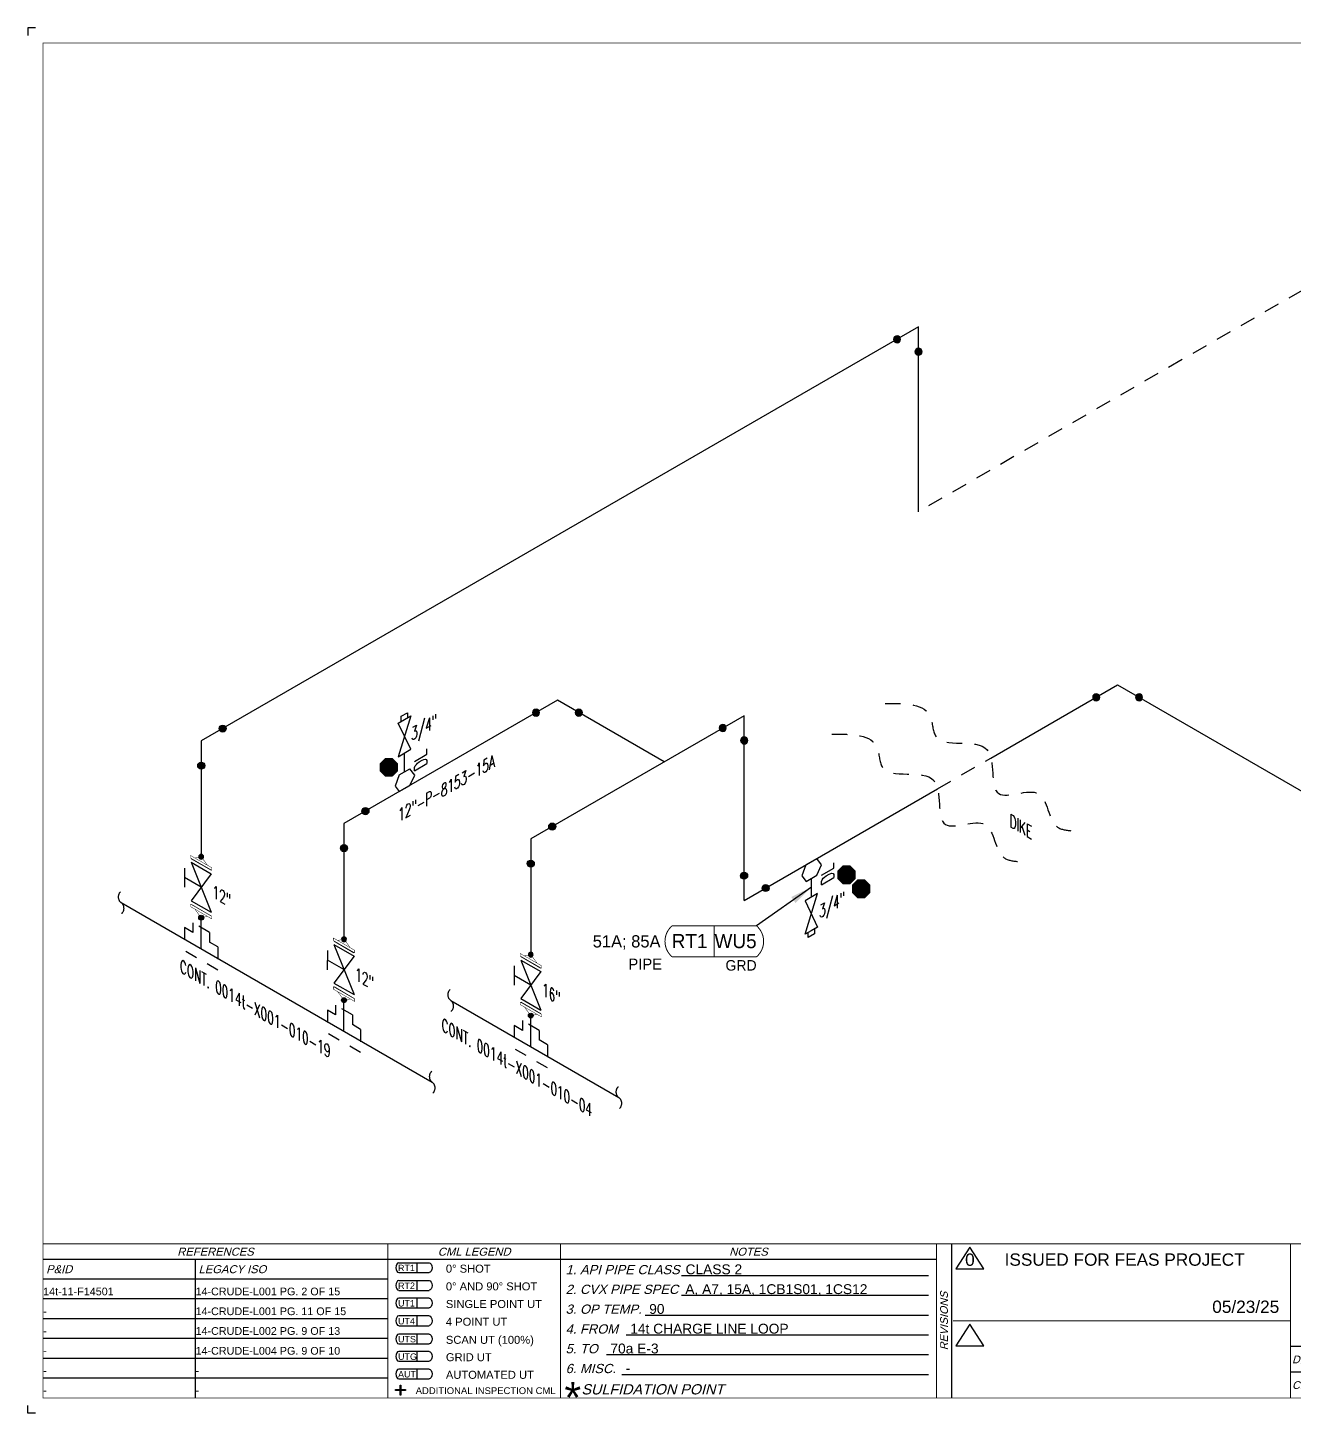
# Model space of a CAD drawing. Header units: inches. Extents: x 0 to 17.2, y 0 to 11.2.
# Drawn here: x 0 to 10.28, y 0 to 11.25 of the extents above; entities that cross this region are included whole.
import ezdxf
from ezdxf.enums import TextEntityAlignment as Align

# ---------------------------------------------------------------- set-up
doc = ezdxf.new("R2010")
doc.units = ezdxf.units.IN
doc.header["$MEASUREMENT"] = 0
doc.linetypes.add('HIDDEN2', pattern=[0.1875, 0.125, -0.0625])
for name, color, linetype in [('3', 1, 'Continuous'), ('BORDER', 3, 'Continuous'), ('BORDERTEXT', 7, 'Continuous'), ('COMP', 1, 'Continuous'), ('Continuation', 7, 'Continuous'), ('DL', 20, 'Continuous'), ('FITTINGS', 4, 'Continuous'), ('PART_PCML', 7, 'Continuous'), ('PART_SelectedCML_RT', 132, 'Continuous'), ('PIPE-ANNO', 150, 'HIDDEN2'), ('TEXT', 7, 'Continuous'), ('UNAS.PIPE', 251, 'Continuous'), ('WELD POINTS', 41, 'Continuous'), ('Welds', 7, 'Continuous')]:
    doc.layers.add(name, color=color, linetype=linetype)
doc.layers.add('PIPE', color=7, linetype='Continuous', lineweight=30)
doc.styles.add('CMLPAS', font='')
doc.styles.add('FEASStandard', font='arial.ttf')
doc.styles.add('ISO30', font='simplex.shx', dxfattribs={"width": 0.85, "oblique": 30, "height": 0.075})
doc.styles.add('PART_Standard', font='romans', dxfattribs={"width": 0.8, "height": 0.09})
doc.styles.add('Richmond', font='arial.ttf')
doc.styles.add('SIMPLEX', font='ROMANS')
doc.styles.get("Standard").update_dxf_attribs({"font": 'arial.ttf'})
doc.styles.get('CMLPAS').set_extended_font_data('Cordia New')
doc.dimstyles.get("Standard").update_dxf_attribs({"dimtxt": 0.18, "dimasz": 0.18, "dimexe": 0.18, "dimexo": 0.0625, "dimgap": 0.09, "dimtad": 0, "dimtih": 1, "dimtoh": 1, "dimdec": 4, "dimzin": 0, "dimdsep": 46, "dimtxsty": 'Standard', "dimcen": 0.09, "dimadec": 0, "dimazin": 0, "dimtfac": 1, "dimtdec": 4, "dimtofl": 0, "dimtmove": 0, "dimatfit": 3, "dimfxl": 1, "dimtolj": 1, "dimtzin": 0, "dimarcsym": 0})

# ---------------------------------------------------------------- blocks, each defined once
blk = doc.blocks.new('Border')
h = blk.add_hatch(color=256)
h.dxf.hatch_style = 1
h.paths.add_polyline_path([(3.147, 0.317), (3.11, 0.317), (3.11, 0.31), (3.147, 0.31), (3.147, 0.273), (3.154, 0.273), (3.154, 0.31), (3.191, 0.31), (3.191, 0.317), (3.154, 0.317), (3.154, 0.354), (3.147, 0.354)])
blk.add_line((5.432, 1.244), (7.435, 1.244))
for points in [[(5.43, 1.083), (7.435, 1.083)], [(5.136, 0.922), (7.435, 0.922)], [(4.982, 0.762), (7.435, 0.762)], [(4.822, 0.601), (7.435, 0.601)], [(3.147, 0.317), (3.147, 0.354), (3.154, 0.354), (3.154, 0.317)], [(4.947, 0.44), (7.435, 0.44)], [(3.147, 0.31), (3.11, 0.31), (3.11, 0.317), (3.147, 0.317)], [(3.154, 0.31), (3.154, 0.273), (3.147, 0.273), (3.147, 0.31)], [(3.154, 0.317), (3.191, 0.317), (3.191, 0.31), (3.154, 0.31)]]:
    blk.add_lwpolyline(points)
at = {"layer": 'BORDER'}
for p, q in [((7.625, 0.25), (7.625, 1.5)), ((7.5, 1.375), (0.25, 1.375)), ((1.487, 0.25), (1.487, 1.375)), ((1.487, 1.214), (0.25, 1.214)), ((3.048, 1.214), (1.487, 1.214)), ((1.487, 1.054), (0.25, 1.054)), ((3.048, 1.054), (1.487, 1.054)), ((1.487, 0.893), (0.25, 0.893)), ((3.048, 0.893), (1.487, 0.893)), ((1.487, 0.732), (0.25, 0.732)), ((3.048, 0.732), (1.487, 0.732)), ((1.487, 0.571), (0.25, 0.571)), ((3.048, 0.571), (1.487, 0.571)), ((12.25, 0.667), (10.375, 0.667)), ((12.25, 0.458), (10.375, 0.458)), ((1.487, 0.411), (0.25, 0.411)), ((3.048, 0.411), (1.487, 0.411))]:
    blk.add_line(p, q, dxfattribs=at)
at = {"layer": 'BORDER', "const_width": 0.005}
blk.add_lwpolyline([(0.25, 0.25), (17.25, 0.25), (17.25, 11.25), (0.25, 11.25)], close=True, dxfattribs=at)
at = {"layer": 'BORDER', "const_width": 0.00833}
for points in [[(17.25, 1.5), (0.25, 1.5)], [(3.048, 0.25), (3.048, 1.5)], [(4.45, 0.25), (4.45, 1.5)], [(7.5, 0.25), (7.5, 1.5)], [(10.375, 0.25), (10.375, 1.5)], [(7.634, 0.875), (10.375, 0.875)]]:
    blk.add_lwpolyline(points, dxfattribs=at)
at = {"layer": 'BORDERTEXT', "color": 7, "linetype": 'Continuous'}
for p, q in [((3.137, 1.346), (3.383, 1.346)), ((3.137, 1.267), (3.383, 1.267)), ((3.137, 1.202), (3.383, 1.202)), ((3.137, 1.123), (3.383, 1.123))]:
    blk.add_line(p, q, dxfattribs=at)
at = {"layer": 'BORDERTEXT'}
for p, q in [((3.283, 1.346), (3.283, 1.267)), ((3.283, 1.202), (3.283, 1.123)), ((3.283, 1.059), (3.283, 0.98)), ((3.283, 1.059), (3.283, 0.98)), ((3.283, 0.915), (3.283, 0.836)), ((3.283, 0.915), (3.283, 0.836)), ((3.283, 0.768), (3.283, 0.689)), ((3.283, 0.768), (3.283, 0.689)), ((3.283, 0.626), (3.283, 0.548)), ((3.283, 0.626), (3.283, 0.548)), ((3.283, 0.483), (3.283, 0.405)), ((3.283, 0.483), (3.283, 0.405))]:
    blk.add_line(p, q, dxfattribs=at)
at = {"layer": 'BORDERTEXT', "color": 7}
for p, q in [((3.383, 1.059), (3.137, 1.059)), ((3.137, 0.98), (3.383, 0.98)), ((3.383, 0.915), (3.137, 0.915)), ((3.137, 0.836), (3.383, 0.836)), ((3.383, 0.768), (3.137, 0.768)), ((3.137, 0.689), (3.383, 0.689)), ((3.383, 0.626), (3.137, 0.626)), ((3.137, 0.548), (3.383, 0.548)), ((3.383, 0.483), (3.137, 0.483)), ((3.137, 0.405), (3.383, 0.405))]:
    blk.add_line(p, q, dxfattribs=at)
at = {"layer": 'BORDERTEXT'}
for centre in [(3.137, 1.307), (3.137, 1.163), (3.137, 1.02), (3.137, 0.876), (3.137, 0.729), (3.137, 0.587), (3.137, 0.444)]:
    blk.add_ellipse(centre, major_axis=(0, -0.0394), ratio=0.624439, start_param=3.141593, end_param=6.283185, dxfattribs=at)
at = {"layer": 'BORDERTEXT', "extrusion": (0, 0, -1)}
for centre in [(3.383, 1.307), (3.383, 1.163), (3.383, 1.02), (3.383, 0.876), (3.383, 0.729), (3.383, 0.587), (3.383, 0.444)]:
    blk.add_ellipse(centre, major_axis=(0, -0.0394), ratio=0.624439, start_param=3.141593, end_param=6.283185, dxfattribs=at)
at = {"layer": 'BORDERTEXT', "style": 'FEASStandard', "oblique": 15}
for s, p in [('REFERENCES', (1.649, 1.437)), ('CML LEGEND', (3.749, 1.437)), ('NOTES', (5.975, 1.437))]:
    blk.add_text(s, height=0.065, dxfattribs=at).set_placement(p, align=Align.MIDDLE)
for s, height, p in [('P&ID', 0.065, (0.275, 1.295)), ('LEGACY ISO', 0.065, (1.512, 1.295)), ('DR. BY:', 0.0625, (10.387, 0.562)), ('CHK. BY:', 0.0625, (10.387, 0.354))]:
    blk.add_text(s, height=height, dxfattribs=at).set_placement(p, align=Align.MIDDLE_LEFT)
at = {"layer": 'BORDERTEXT', "style": 'FEASStandard'}
for s, height, p in [('RT1', 0.0518, (3.131, 1.279)), ('0%%D SHOT', 0.0648, (3.519, 1.267)), ('RT2', 0.0518, (3.131, 1.135)), ('0%%D AND 90%%D SHOT', 0.0648, (3.519, 1.123)), ('UT1', 0.0518, (3.131, 0.992)), ('SINGLE POINT UT', 0.0648, (3.519, 0.98)), ('4 POINT UT', 0.0648, (3.519, 0.836)), ('UT4', 0.0518, (3.131, 0.847)), ('UTS', 0.0518, (3.131, 0.701)), ('SCAN UT (100%%%)', 0.0648, (3.519, 0.689)), ('UTG', 0.0518, (3.131, 0.559)), ('GRID UT', 0.0648, (3.519, 0.548)), ('AUT', 0.0518, (3.131, 0.416)), ('AUTOMATED UT', 0.0648, (3.519, 0.405)), ('ADDITIONAL INSPECTION CML', 0.055, (3.274, 0.281))]:
    blk.add_text(s, height=height, dxfattribs=at).set_placement(p)
at = {"layer": 'BORDERTEXT', "style": 'FEASStandard', "oblique": 15}
for s, height, p in [('1. API PIPE CLASS', 0.075, (4.491, 1.254)), ('2. CVX PIPE SPEC', 0.075, (4.491, 1.094)), ('3. OP TEMP.', 0.075, (4.491, 0.933)), ('4. FROM ', 0.075, (4.491, 0.772)), ('5. TO ', 0.075, (4.491, 0.612)), ('6. MISC. ', 0.075, (4.491, 0.451)), ('SULFIDATION POINT', 0.08333, (4.619, 0.278))]:
    blk.add_text(s, height=height, dxfattribs=at).set_placement(p)
blk.add_text('REVISIONS', height=0.0625, rotation=90, dxfattribs=at).set_placement((7.562, 0.875), align=Align.MIDDLE)
at = {"layer": 'BORDERTEXT', "insert": (4.481, 0.378), "char_height": 0.25, "attachment_point": 1, "style": 'FEASStandard'}
blk.add_mtext('*', dxfattribs=at)
blk = doc.blocks.new('BORDER TEXT')
at = {"layer": 'BORDERTEXT'}
for tag, p, height, style in [('API_PIPE_CLASS', (5.464, 1.254), 0.08, 'Richmond'), ('MATERIAL1', (12.263, 1.211), 0.08, 'Richmond'), ('P&ID_#1', (0.25, 1.083), 0.0625, 'FEASStandard'), ('LINE_#1', (1.487, 1.083), 0.0625, 'FEASStandard'), ('CVX_PIPE_SPEC', (5.462, 1.093), 0.08, 'Richmond'), ('OP_TEMP', (5.169, 0.932), 0.08, 'Richmond'), ('MATERIAL2', (12.263, 1.04), 0.08, 'Richmond'), ('P&ID_#2', (0.25, 0.922), 0.0625, 'FEASStandard'), ('LINE_#2', (1.487, 0.922), 0.0625, 'FEASStandard'), ('MATERIAL3', (12.263, 0.868), 0.08, 'Richmond'), ('P&ID_#3', (0.25, 0.762), 0.0625, 'FEASStandard'), ('LINE_#3', (1.487, 0.762), 0.0625, 'FEASStandard'), ('FROM', (5.015, 0.772), 0.08, 'Richmond'), ('TO', (4.854, 0.611), 0.08, 'Richmond'), ('MATERIAL4', (12.263, 0.696), 0.08, 'Richmond'), ('P&ID_#4', (0.25, 0.601), 0.0625, 'FEASStandard'), ('LINE_#4', (1.487, 0.601), 0.0625, 'FEASStandard'), ('MATERIAL5', (12.263, 0.525), 0.08, 'Richmond'), ('P&ID_#5', (0.25, 0.44), 0.0625, 'FEASStandard'), ('LINE_#5', (1.487, 0.44), 0.0625, 'FEASStandard'), ('MISC', (4.979, 0.451), 0.08, 'Richmond'), ('INSULATION', (12.928, 0.414), 0.0625, 'FEASStandard'), ('P&ID_#6', (0.25, 0.28), 0.0625, 'FEASStandard'), ('LINE_#6', (1.487, 0.28), 0.0625, 'FEASStandard'), ('PWHT', (12.928, 0.281), 0.0625, 'FEASStandard')]:
    blk.add_attdef(tag, p, '', height=height, dxfattribs=dict(at, style=style))
at = {"layer": 'BORDERTEXT', "style": 'FEASStandard'}
for tag, p in [('DR.BY', (11.075, 0.562)), ('DR.BY_DATE', (11.95, 0.562)), ('CHK_BY', (11.075, 0.354)), ('CHK._BY_DATE', (11.95, 0.354))]:
    blk.add_attdef(tag, text='', height=0.1, dxfattribs=at).set_placement(p, align=Align.MIDDLE_CENTER)
at = {"layer": 'BORDERTEXT', "style": 'PART_Standard', "width": 0.8}
for tag, p in [('PLANT_NUMBER', (13.938, 0.384)), ('SYSTEM_NUMBER', (14.812, 0.384)), ('CIRCUIT_NUMBER', (15.688, 0.384)), ('SHEET_NUMBER', (16.5, 0.384)), ('REVISION', (17.062, 0.384))]:
    blk.add_attdef(tag, text='', height=0.15, dxfattribs=at).set_placement(p, align=Align.MIDDLE_CENTER)
blk = doc.blocks.new('1_Text_330')
at = {"layer": 'TEXT', "style": 'PART_Standard', "oblique": 330, "width": 0.8}
blk.add_attdef('3/4"', (0, 0), '', height=0.09, rotation=330, dxfattribs=at)
blk = doc.blocks.new('2_ELBOW_WELD_30')
at = {"linetype": 'ByBlock', "lineweight": -2}
h = blk.add_hatch(color=0, dxfattribs=at)
edge = h.paths.add_edge_path()
edge.add_arc((0.174, 0.1), 0.0286, 0, 360)
h = blk.add_hatch(color=0, dxfattribs=at)
edge = h.paths.add_edge_path()
edge.add_arc((0, -0.201), 0.0286, 0, 360)
at = {"color": 0, "linetype": 'ByBlock', "lineweight": -2}
for centre in [(0.174, 0.1), (0, -0.201)]:
    blk.add_circle(centre, 0.0286, dxfattribs=at)
blk = doc.blocks.new('2_ELBOW_WELD_330')
at = {"linetype": 'ByBlock', "lineweight": -2}
h = blk.add_hatch(color=0, dxfattribs=at)
edge = h.paths.add_edge_path()
edge.add_arc((0.174, -0.1), 0.0286, 0, 360)
h = blk.add_hatch(color=0, dxfattribs=at)
edge = h.paths.add_edge_path()
edge.add_arc((0, -0.201), 0.0286, 0, 360)
at = {"color": 0, "linetype": 'ByBlock', "lineweight": -2}
for centre in [(0.174, -0.1), (0, -0.201)]:
    blk.add_circle(centre, 0.0286, dxfattribs=at)
blk = doc.blocks.new('O-let 1')
at = {"layer": 'FITTINGS', "linetype": 'ByBlock'}
for p, q in [((-0.044, -0.025), (0.044, 0.025)), ((0.083, -0.026), (0.044, 0.025)), ((-0.044, -0.025), (-0.077, -0.115)), ((-0.043, -0.16), (0.044, -0.11)), ((0.044, -0.11), (0.083, -0.026)), ((-0.077, -0.115), (-0.043, -0.16))]:
    blk.add_line(p, q, dxfattribs=at)
blk = doc.blocks.new('Bleeder Valve 1')
at = {"layer": 'FITTINGS', "linetype": 'ByBlock'}
for p, q in [((-0.051, -0.302), (0.051, 0.03)), ((0.051, 0.03), (-0.051, -0.03)), ((-0.051, -0.03), (0.051, -0.243)), ((0, -0.273), (-0.051, -0.302)), ((-0.025, -0.327), (-0.025, -0.287)), ((0.026, -0.298), (-0.025, -0.327)), ((0.051, -0.243), (0, -0.273)), ((0.026, -0.258), (0.026, -0.298))]:
    blk.add_line(p, q, dxfattribs=at)
blk = doc.blocks.new('Bleeder 1')
at = {"layer": 'PIPE', "linetype": 'Continuous'}
blk.add_line((0, -0.135), (0, -0.288), dxfattribs=at)
for name, p in [('O-let 1', (0, 0)), ('Bleeder Valve 1', (0, -0.288))]:
    blk.add_blockref(name, p)
blk = doc.blocks.new('DL_Vert_330')
at = {"layer": 'DL', "style": 'ISO30', "oblique": 330, "width": 0.85}
blk.add_text('DL', height=0.1, rotation=90, dxfattribs=at).set_placement((0, 0))
blk = doc.blocks.new('1_Text_30')
at = {"layer": 'TEXT', "style": 'PART_Standard', "oblique": 30, "width": 0.8}
blk.add_attdef('TEXT', (0, 0), '', height=0.09, rotation=30, dxfattribs=at)
blk = doc.blocks.new('Bleeder Valve 3')
at = {"layer": 'FITTINGS', "linetype": 'ByBlock'}
for p, q in [((0.051, 0.302), (-0.051, -0.03)), ((-0.051, 0.243), (0, 0.273)), ((0.051, 0.03), (-0.051, 0.243)), ((-0.026, 0.298), (0.025, 0.327)), ((-0.026, 0.258), (-0.026, 0.298)), ((0, 0.273), (0.051, 0.302)), ((0.025, 0.327), (0.025, 0.287)), ((-0.051, -0.03), (0.051, 0.03))]:
    blk.add_line(p, q, dxfattribs=at)
blk = doc.blocks.new('Bleeder 3')
at = {"layer": 'PIPE', "linetype": 'Continuous'}
blk.add_line((0, 0.135), (0, 0.288), dxfattribs=at)
for name, p in [('Bleeder Valve 3', (0, 0.288)), ('O-let 1', (0, 0.135))]:
    blk.add_blockref(name, p)
blk = doc.blocks.new('1_Cont_330')
at = {"layer": 'Continuation', "style": 'PART_Standard', "oblique": 330, "width": 0.8}
blk.add_attdef('CONT.', (0, 0), '', height=0.09, rotation=330, dxfattribs=at)
blk = doc.blocks.new('3_VALVE_FLANGE_GATE_30')
at = {"color": 0, "linetype": 'ByBlock', "lineweight": -2}
blk.add_wipeout([(-0.162, -0.187), (-0.135, -0.172), (0, 0), (0.135, -0.016), (0.162, 0), (0.162, 0.187), (0.135, 0.172), (0, 0), (-0.135, 0.016), (-0.162, 0)], dxfattribs=at)
for p, q in [((0.135, 0.172), (-0.135, -0.172)), ((0.068, 0.195), (-0.068, 0.117)), ((0, 0), (0, 0.156)), ((0.135, 0.172), (0.135, -0.016)), ((0.162, 0.187), (0.162, 0)), ((-0.162, 0), (-0.162, -0.187)), ((-0.135, 0.016), (-0.135, -0.172)), ((0.135, -0.016), (-0.135, 0.016))]:
    blk.add_line(p, q, dxfattribs=at)
blk = doc.blocks.new('AM9A04')
at = {"linetype": 'Continuous', "const_width": 0.01}
blk.add_lwpolyline([(0, -0.289), (0, 0.289), (-0.05, 0.318), (-0.05, -0.26)], close=True, dxfattribs=at)
at = {"const_width": 0.01}
blk.add_lwpolyline([(-0.05, -0.144), (-0.15, 0.087), (-0.05, 0.202)], dxfattribs=at)
blk = doc.blocks.new('A09')
at = {"layer": 'Welds'}
h = blk.add_hatch(color=256, dxfattribs=at)
h.dxf.hatch_style = 1
h.paths.add_polyline_path([(-0.03, 0, 1), (0.03, 0, 1)])
blk.add_circle((0, 0), 0.03, dxfattribs=at)
blk = doc.blocks.new('*U89')
blk.add_wipeout([(0.052, -0.03), (0.017, -0.07), (0.017, -0.11), (0, -0.1), (0, 0.1), (0.017, 0.09), (0.017, 0.05)]).dxf.layer = 'COMP'
at = {"layer": '3', "xscale": 0.65, "yscale": 0.65, "zscale": 0.65}
blk.add_blockref('A09', (0.052, -0.03), dxfattribs=at)
at = {"layer": 'COMP', "xscale": 0.3466300616258731, "yscale": 0.3466300616258731, "zscale": 0.3466300616258731, "rotation": 180}
blk.add_blockref('AM9A04', (0, 0), dxfattribs=at)
blk = doc.blocks.new('1_BREAK-PIPE_PIPE_00')
at = {"color": 0, "linetype": 'ByBlock', "lineweight": -2}
for centre, major_axis in [((0.03, -0.092), (0, 0.101)), ((-0.03, 0.092), (0, -0.101))]:
    blk.add_ellipse(centre, major_axis=major_axis, ratio=0.711978, start_param=0.427466, end_param=3.141593, dxfattribs=at)
blk = doc.blocks.new('1_Tilde_00')
at = {"layer": 'PIPE-ANNO', "xscale": -0.5000000000000001, "yscale": 0.5, "zscale": 0.5}
blk.add_blockref('1_BREAK-PIPE_PIPE_00', (0, 0), dxfattribs=at)
blk = doc.blocks.new('PART_PCML')
blk.add_hatch(color=0).paths.add_polyline_path([(-0.07, -0.029), (-0.029, -0.07), (0.029, -0.07), (0.07, -0.029), (0.07, 0.029), (0.029, 0.07), (-0.029, 0.07), (-0.07, 0.029)])
at = {"color": 7, "const_width": 0.009}
blk.add_lwpolyline([(-0.07, 0.029), (-0.029, 0.07), (0.029, 0.07), (0.07, 0.029), (0.07, -0.029), (0.029, -0.07), (-0.029, -0.07), (-0.07, -0.029), (-0.07, 0.029), (-0.029, 0.07)], dxfattribs=at)
at = {"color": 18, "true_color": 0x000000}
blk.add_lwpolyline([(-0.029, 0.07), (-0.07, 0.029), (-0.07, -0.029), (-0.029, -0.07), (0.029, -0.07), (0.07, -0.029), (0.07, 0.029), (0.029, 0.07)], close=True, dxfattribs=at)
at = {"color": 7, "true_color": 0xffffff, "style": 'SIMPLEX', "width": 0.8, "flags": 1}
for tag, p in [('CIRCUIT', (-0.094, 0.089)), ('DM', (-0.053, -0.133)), ('TYPE', (-0.075, -0.204))]:
    blk.add_attdef(tag, p, '', height=0.0586, dxfattribs=at)
at = {"color": 7, "true_color": 0xffffff, "style": 'SIMPLEX', "width": 0.8}
blk.add_attdef('DMDISP', text='', height=0.0586, dxfattribs=at).set_placement((0, 0), align=Align.MIDDLE_CENTER)
blk = doc.blocks.new('CMLPAS')
at = {"const_width": 0.008}
blk.add_lwpolyline([(0.063, 0.125, 0.454441), (0.063, -0.125), (0.75, -0.125, 0.454441), (0.75, 0.125)], format="xyb", close=True, dxfattribs=at)
blk.add_lwpolyline([(0.406, -0.125), (0.406, 0.125)], dxfattribs=at)
at = {"style": 'CMLPAS', "flags": 1}
for tag, p in [('STATE', (0.75, 0.623)), ('DL', (0.75, 0.482)), ('CIRCUIT', (0.75, 0.341)), ('SUBSINTERVAL(MONTHS)', (-0.025, -0.335)), ('OLD_ID', (0.75, -0.337)), ('OLD_NDE', (0.75, -0.478)), ('OLD_ENTY', (0.741, -0.636)), ('SIZE', (0.747, -0.761)), ('SPEC', (0.747, -0.902)), ('JUSTIFY', (0.747, -1.043)), ('COMMENTS', (0.747, -1.185)), ('OLD_ASSET', (0.75, -1.326)), ('SCHED', (0.737, -1.469)), ('NOM_THICK', (0.752, -1.61)), ('CORR_ALLOW', (0.763, -1.745)), ('TML_STATUS', (0.772, -1.878)), ('FLOW_ORDER', (0.778, -2.13))]:
    blk.add_attdef(tag, text='', height=0.1, dxfattribs=at).set_placement(p, align=Align.MIDDLE_RIGHT)
at = {"style": 'CMLPAS'}
for tag, height, p in [('CHILD', 0.25, (0.75, 0.269)), ('###', 0.115, (0.75, 0.002)), ('ACCESS', 0.085, (0.75, -0.195))]:
    blk.add_attdef(tag, text='', height=height, dxfattribs=at).set_placement(p, align=Align.MIDDLE_RIGHT)
at = {"color": 152, "style": 'CMLPAS'}
for tag, height, p in [('SPECIAL', 0.085, (0.405, 0.19)), ('DM-TYPE', 0.1, (-0.03, 0)), ('COMP', 0.09, (-0.017, -0.185))]:
    blk.add_attdef(tag, text='', height=height, dxfattribs=at).set_placement(p, align=Align.MIDDLE_RIGHT)
at = {"style": 'CMLPAS'}
blk.add_attdef('NDE', text='', height=0.115, dxfattribs=at).set_placement((0.206, 0.002), align=Align.MIDDLE_CENTER)

msp = doc.modelspace()

# ---------------------------------------------------------------- linework, layer by layer
for p, q in [((0, 11.25), (0, 11.188)), ((0.062, 11.25), (0, 11.25)), ((0, 0), (0, 0.062)), ((0.062, 0), (0, 0))]:
    msp.add_line(p, q)
at = {"layer": 'BORDERTEXT'}
for points in [[(7.647, 1.349), (7.534, 1.173), (7.76, 1.173)], [(7.647, 0.724), (7.534, 0.548), (7.76, 0.548)]]:
    msp.add_lwpolyline(points, close=True, dxfattribs=at)
at = {"layer": 'PIPE', "linetype": 'HIDDEN2'}
for p, q in [((11.317, 9.68), (7.23, 7.32)), ((7.384, 5.07), (7.817, 5.32))]:
    msp.add_line(p, q, dxfattribs=at)
at = {"layer": 'PIPE'}
for p, q in [((7.23, 8.82), (1.408, 5.459)), ((7.23, 7.32), (7.23, 8.82)), ((7.817, 5.32), (8.846, 5.914)), ((8.846, 5.914), (11.444, 4.414)), ((4.299, 5.789), (2.567, 4.789)), ((5.165, 5.289), (4.299, 5.789)), ((5.815, 5.664), (4.083, 4.664)), ((5.815, 4.164), (5.815, 5.664)), ((1.408, 5.459), (1.408, 4.459)), ((5.815, 4.164), (7.384, 5.07)), ((2.567, 4.789), (2.567, 3.789)), ((4.083, 4.664), (4.083, 3.664))]:
    msp.add_line(p, q, dxfattribs=at)
at = {"layer": 'PIPE-ANNO'}
for points in [[(6.96, 5.764), (7.328, 5.651), (7.368, 5.5), (7.786, 5.388), (7.882, 5.031), (8.202, 5.031), (8.358, 4.76), (8.476, 4.729)], [(6.527, 5.514), (6.895, 5.401), (6.935, 5.25), (7.353, 5.138), (7.449, 4.781), (7.769, 4.781), (7.925, 4.51), (8.043, 4.479)]]:
    msp.add_spline(points, degree=3, dxfattribs=at)
at = {"layer": 'UNAS.PIPE'}
for p, q in [((1.408, 3.771), (1.408, 4.459)), ((0.758, 4.146), (3.283, 2.688)), ((2.567, 3.102), (2.567, 3.789)), ((4.083, 2.977), (4.083, 3.664)), ((3.433, 3.352), (4.798, 2.563))]:
    msp.add_line(p, q, dxfattribs=at)
at = {"layer": 'UNAS.PIPE', "linetype": 'HIDDEN2', "lineweight": -2, "ltscale": 0.5}
for p, q in [((1.272, 3.943), (1.272, 3.755)), ((1.34, 3.904), (1.272, 3.943)), ((1.475, 3.904), (1.475, 3.826)), ((1.543, 3.787), (1.475, 3.826)), ((1.543, 3.599), (1.272, 3.755)), ((1.543, 3.787), (1.543, 3.599)), ((2.432, 3.274), (2.432, 3.086)), ((2.499, 3.234), (2.432, 3.274)), ((2.635, 3.234), (2.635, 3.156)), ((2.702, 3.117), (2.635, 3.156)), ((2.702, 2.93), (2.432, 3.086)), ((2.702, 3.117), (2.702, 2.93)), ((3.947, 3.149), (3.947, 2.961)), ((4.015, 3.109), (3.947, 3.149)), ((4.15, 3.109), (4.15, 3.031)), ((4.218, 2.805), (3.947, 2.961)), ((4.218, 2.992), (4.15, 3.031)), ((4.218, 2.992), (4.218, 2.805))]:
    msp.add_line(p, q, dxfattribs=at)

# ---------------------------------------------------------------- block references
for p in [(0.758, 4.146), (3.433, 3.352), (3.283, 2.688), (4.798, 2.563)]:
    msp.add_blockref('1_Tilde_00', p)
at = {"layer": 'BORDER'}
msp.add_blockref('Border', (-0.125, -0.125), dxfattribs=at)
at = {"layer": 'BORDERTEXT'}
ref = msp.add_blockref('BORDER TEXT', (-0.125, -0.125), dxfattribs=at)
ref.add_attrib('MISC', '-', (4.854, 0.326), dxfattribs={"height": 0.08, "style": 'Richmond'})
ref.add_attrib('TO', '70a E-3', (4.729, 0.486), dxfattribs={"height": 0.08, "style": 'Richmond'})
ref.add_attrib('FROM', '14t CHARGE LINE LOOP', (4.89, 0.647), dxfattribs={"height": 0.08, "style": 'Richmond'})
ref.add_attrib('OP_TEMP', '90', (5.044, 0.807), dxfattribs={"height": 0.08, "style": 'Richmond'})
ref.add_attrib('CVX_PIPE_SPEC', 'A, A7, 15A, 1CB1S01, 1CS12', (5.337, 0.968), dxfattribs={"height": 0.08, "style": 'Richmond'})
ref.add_attrib('API_PIPE_CLASS', 'CLASS 2', (5.339, 1.129), dxfattribs={"height": 0.08, "style": 'Richmond'})
ref.add_attrib('LINE_#6', '-', (1.362, 0.155), dxfattribs={"height": 0.0625, "style": 'FEASStandard'})
ref.add_attrib('LINE_#5', '-', (1.362, 0.315), dxfattribs={"height": 0.0625, "style": 'FEASStandard'})
ref.add_attrib('LINE_#4', '14-CRUDE-L004 PG. 9 OF 10', (1.362, 0.476), dxfattribs={"height": 0.0625, "style": 'FEASStandard'})
ref.add_attrib('LINE_#3', '14-CRUDE-L002 PG. 9 OF 13', (1.362, 0.637), dxfattribs={"height": 0.0625, "style": 'FEASStandard'})
ref.add_attrib('LINE_#2', '14-CRUDE-L001 PG. 11 OF 15', (1.362, 0.797), dxfattribs={"height": 0.0625, "style": 'FEASStandard'})
ref.add_attrib('LINE_#1', '14-CRUDE-L001 PG. 2 OF 15', (1.362, 0.958), dxfattribs={"height": 0.0625, "style": 'FEASStandard'})
ref.add_attrib('P&ID_#6', '-', (0.125, 0.155), dxfattribs={"height": 0.0625, "style": 'FEASStandard'})
ref.add_attrib('P&ID_#5', '-', (0.125, 0.315), dxfattribs={"height": 0.0625, "style": 'FEASStandard'})
ref.add_attrib('P&ID_#4', '-', (0.125, 0.476), dxfattribs={"height": 0.0625, "style": 'FEASStandard'})
ref.add_attrib('P&ID_#3', '-', (0.125, 0.637), dxfattribs={"height": 0.0625, "style": 'FEASStandard'})
ref.add_attrib('P&ID_#2', '-', (0.125, 0.797), dxfattribs={"height": 0.0625, "style": 'FEASStandard'})
ref.add_attrib('P&ID_#1', '14t-11-F14501', (0.125, 0.958), dxfattribs={"height": 0.0625, "style": 'FEASStandard'})
at = {"layer": 'Continuation'}
msp.add_blockref('1_Cont_330', (3.358, 3.109), dxfattribs=at).add_auto_attribs({'CONT.': 'CONT. 0014t-X001-010-04'})
at = {"layer": 'DL'}
for p in [(3.24, 5.26), (6.542, 4.335)]:
    msp.add_blockref('DL_Vert_330', p, dxfattribs=at)
at = {"layer": 'FITTINGS'}
for name, p in [('Bleeder 3', (3.058, 5.073)), ('Bleeder 1', (6.36, 4.479))]:
    msp.add_blockref(name, p, dxfattribs=at)
at = {"layer": 'PART_PCML', "color": 13}
for p in [(2.93, 5.245), (6.765, 4.258)]:
    msp.add_blockref('PART_PCML', p, dxfattribs=at).add_auto_attribs({'DMDISP': '85A'})
at = {"layer": 'PART_PCML', "color": 96}
msp.add_blockref('PART_PCML', (6.646, 4.372), dxfattribs=at).add_auto_attribs({'DMDISP': '51A'})
at = {"layer": 'PART_SelectedCML_RT'}
msp.add_blockref('CMLPAS', (5.166, 3.832), dxfattribs=at).add_auto_attribs({'###': 'WU5', 'NDE': 'RT1', 'DM-TYPE': '51A; 85A', 'COMP': 'PIPE', 'ACCESS': 'GRD'})
at = {"layer": 'TEXT'}
for name, p, values in [('1_Text_30', (3.113, 5.458), {'TEXT': '3/4"'}), ('1_Text_30', (3.008, 4.798), {'TEXT': '12"-P-8153-15A'}), ('1_Text_330', (7.968, 4.766), {'3/4"': 'DIKE'}), ('1_Text_30', (6.424, 4.017), {'TEXT': '3/4"'})]:
    msp.add_blockref(name, p, dxfattribs=at).add_auto_attribs(values)
at = {"layer": 'WELD POINTS', "xscale": -1}
for p in [(7.23, 8.82), (5.815, 5.664)]:
    msp.add_blockref('2_ELBOW_WELD_330', p, dxfattribs=at)
at = {"layer": 'WELD POINTS', "xscale": -1, "rotation": 59.99999999999994}
for p in [(8.846, 5.914), (4.299, 5.789)]:
    msp.add_blockref('2_ELBOW_WELD_30', p, dxfattribs=at)
at = {"layer": 'WELD POINTS'}
for p in [(1.408, 5.459), (2.567, 4.789), (4.083, 4.664)]:
    msp.add_blockref('2_ELBOW_WELD_30', p, dxfattribs=at)
at = {"layer": 'WELD POINTS', "rotation": 120}
msp.add_blockref('2_ELBOW_WELD_330', (5.815, 4.164), dxfattribs=at)

# ---------------------------------------------------------------- texts
at = {"layer": 'BORDERTEXT', "style": 'FEASStandard'}
msp.add_text('ISSUED FOR FEAS PROJECT', height=0.1, dxfattribs=at).set_placement((8.903, 1.248), align=Align.MIDDLE_CENTER)
for tag, text, p in [('0', '', (7.647, 1.247)), ('05/23/25', '-', (9.886, 0.865))]:
    msp.add_attdef(tag, text=text, height=0.1, dxfattribs=at).set_placement(p, align=Align.MIDDLE_CENTER)

# ---------------------------------------------------------------- leaders
at = {"layer": 'PART_SelectedCML_RT'}
msp.add_leader([(6.361, 4.272), (5.916, 3.957)], dimstyle='Standard', dxfattribs=at)

# ---------------------------------------------------------------- next in the draw order: block references
at = {"layer": 'UNAS.PIPE', "rotation": 59.99999999999999}
for p in [(1.408, 4.271), (2.567, 3.602), (4.083, 3.477)]:
    msp.add_blockref('3_VALVE_FLANGE_GATE_30', p, dxfattribs=at)

# ---------------------------------------------------------------- next in the draw order: block references
at = {"layer": 'COMP', "ltscale": 0.65, "xscale": -1, "rotation": 239.9999999999998}
for p in [(1.408, 4.459), (2.567, 3.789), (4.083, 3.664)]:
    msp.add_blockref('*U89', p, dxfattribs=at)
at = {"layer": 'UNAS.PIPE'}
ref = msp.add_blockref('1_Text_330', (1.5, 4.19), dxfattribs=at)
ref.add_attrib('3/4"', '12"', (1.5, 4.19), dxfattribs={"height": 0.09, "rotation": 330, "style": 'PART_Standard', "oblique": 330, "width": 0.8})
ref = msp.add_blockref('1_Text_330', (2.659, 3.521), dxfattribs=at)
ref.add_attrib('3/4"', '12"', (2.659, 3.521), dxfattribs={"height": 0.09, "rotation": 330, "style": 'PART_Standard', "oblique": 330, "width": 0.8})
ref = msp.add_blockref('1_Text_330', (4.175, 3.396), dxfattribs=at)
ref.add_attrib('3/4"', '16"', (4.175, 3.396), dxfattribs={"height": 0.09, "rotation": 330, "style": 'PART_Standard', "oblique": 330, "width": 0.8})

# ---------------------------------------------------------------- next in the draw order: wipeouts: each hides what was drawn before it
for points in [[(1.408, 4.024), (1.46, 4.034), (1.494, 4.014), (1.494, 4.034), (1.321, 4.134), (1.321, 4.114), (1.356, 4.094)], [(2.567, 3.354), (2.619, 3.364), (2.654, 3.344), (2.654, 3.364), (2.48, 3.464), (2.48, 3.444), (2.515, 3.424)], [(4.083, 3.229), (4.135, 3.239), (4.169, 3.219), (4.169, 3.239), (3.996, 3.339), (3.996, 3.319), (4.031, 3.299)]]:
    msp.add_wipeout(points).dxf.layer = 'UNAS.PIPE'

# ---------------------------------------------------------------- next in the draw order: hatches: boundary and pattern name
h = msp.add_hatch(color=256, dxfattribs=at)
h.dxf.hatch_style = 1
h.paths.add_polyline_path([(1.388, 4.024, 1), (1.427, 4.024, 1)])
h = msp.add_hatch(color=256, dxfattribs=at)
h.dxf.hatch_style = 1
h.paths.add_polyline_path([(2.548, 3.354, 1), (2.587, 3.354, 1)])
h = msp.add_hatch(color=256, dxfattribs=at)
h.dxf.hatch_style = 1
h.paths.add_polyline_path([(4.063, 3.229, 1), (4.102, 3.229, 1)])

# ---------------------------------------------------------------- next in the draw order: linework, layer by layer
at = {"layer": 'UNAS.PIPE', "linetype": 'HIDDEN2', "lineweight": -2, "ltscale": 0.5}
for p, q in [((1.475, 3.904), (1.34, 3.982)), ((1.34, 3.982), (1.34, 3.904)), ((2.635, 3.234), (2.499, 3.313)), ((2.499, 3.313), (2.499, 3.234)), ((4.15, 3.109), (4.015, 3.188)), ((4.015, 3.188), (4.015, 3.109))]:
    msp.add_line(p, q, dxfattribs=at)
at = {"layer": 'UNAS.PIPE'}
for centre in [(1.408, 4.024), (2.567, 3.354), (4.083, 3.229)]:
    msp.add_circle(centre, 0.0195, dxfattribs=at)

# ---------------------------------------------------------------- next in the draw order: block references
at = {"layer": 'Continuation'}
msp.add_blockref('1_Cont_330', (1.235, 3.585), dxfattribs=at).add_auto_attribs({'CONT.': 'CONT. 0014t-X001-010-19'})
at = {"layer": 'UNAS.PIPE', "xscale": -0.3466300616258731, "yscale": 0.3466300616258731, "zscale": 0.3466300616258731, "rotation": 239.9999999999999}
for p in [(1.408, 4.084), (2.567, 3.414), (4.083, 3.289)]:
    msp.add_blockref('AM9A04', p, dxfattribs=at)

doc.saveas('drawing.dxf')
